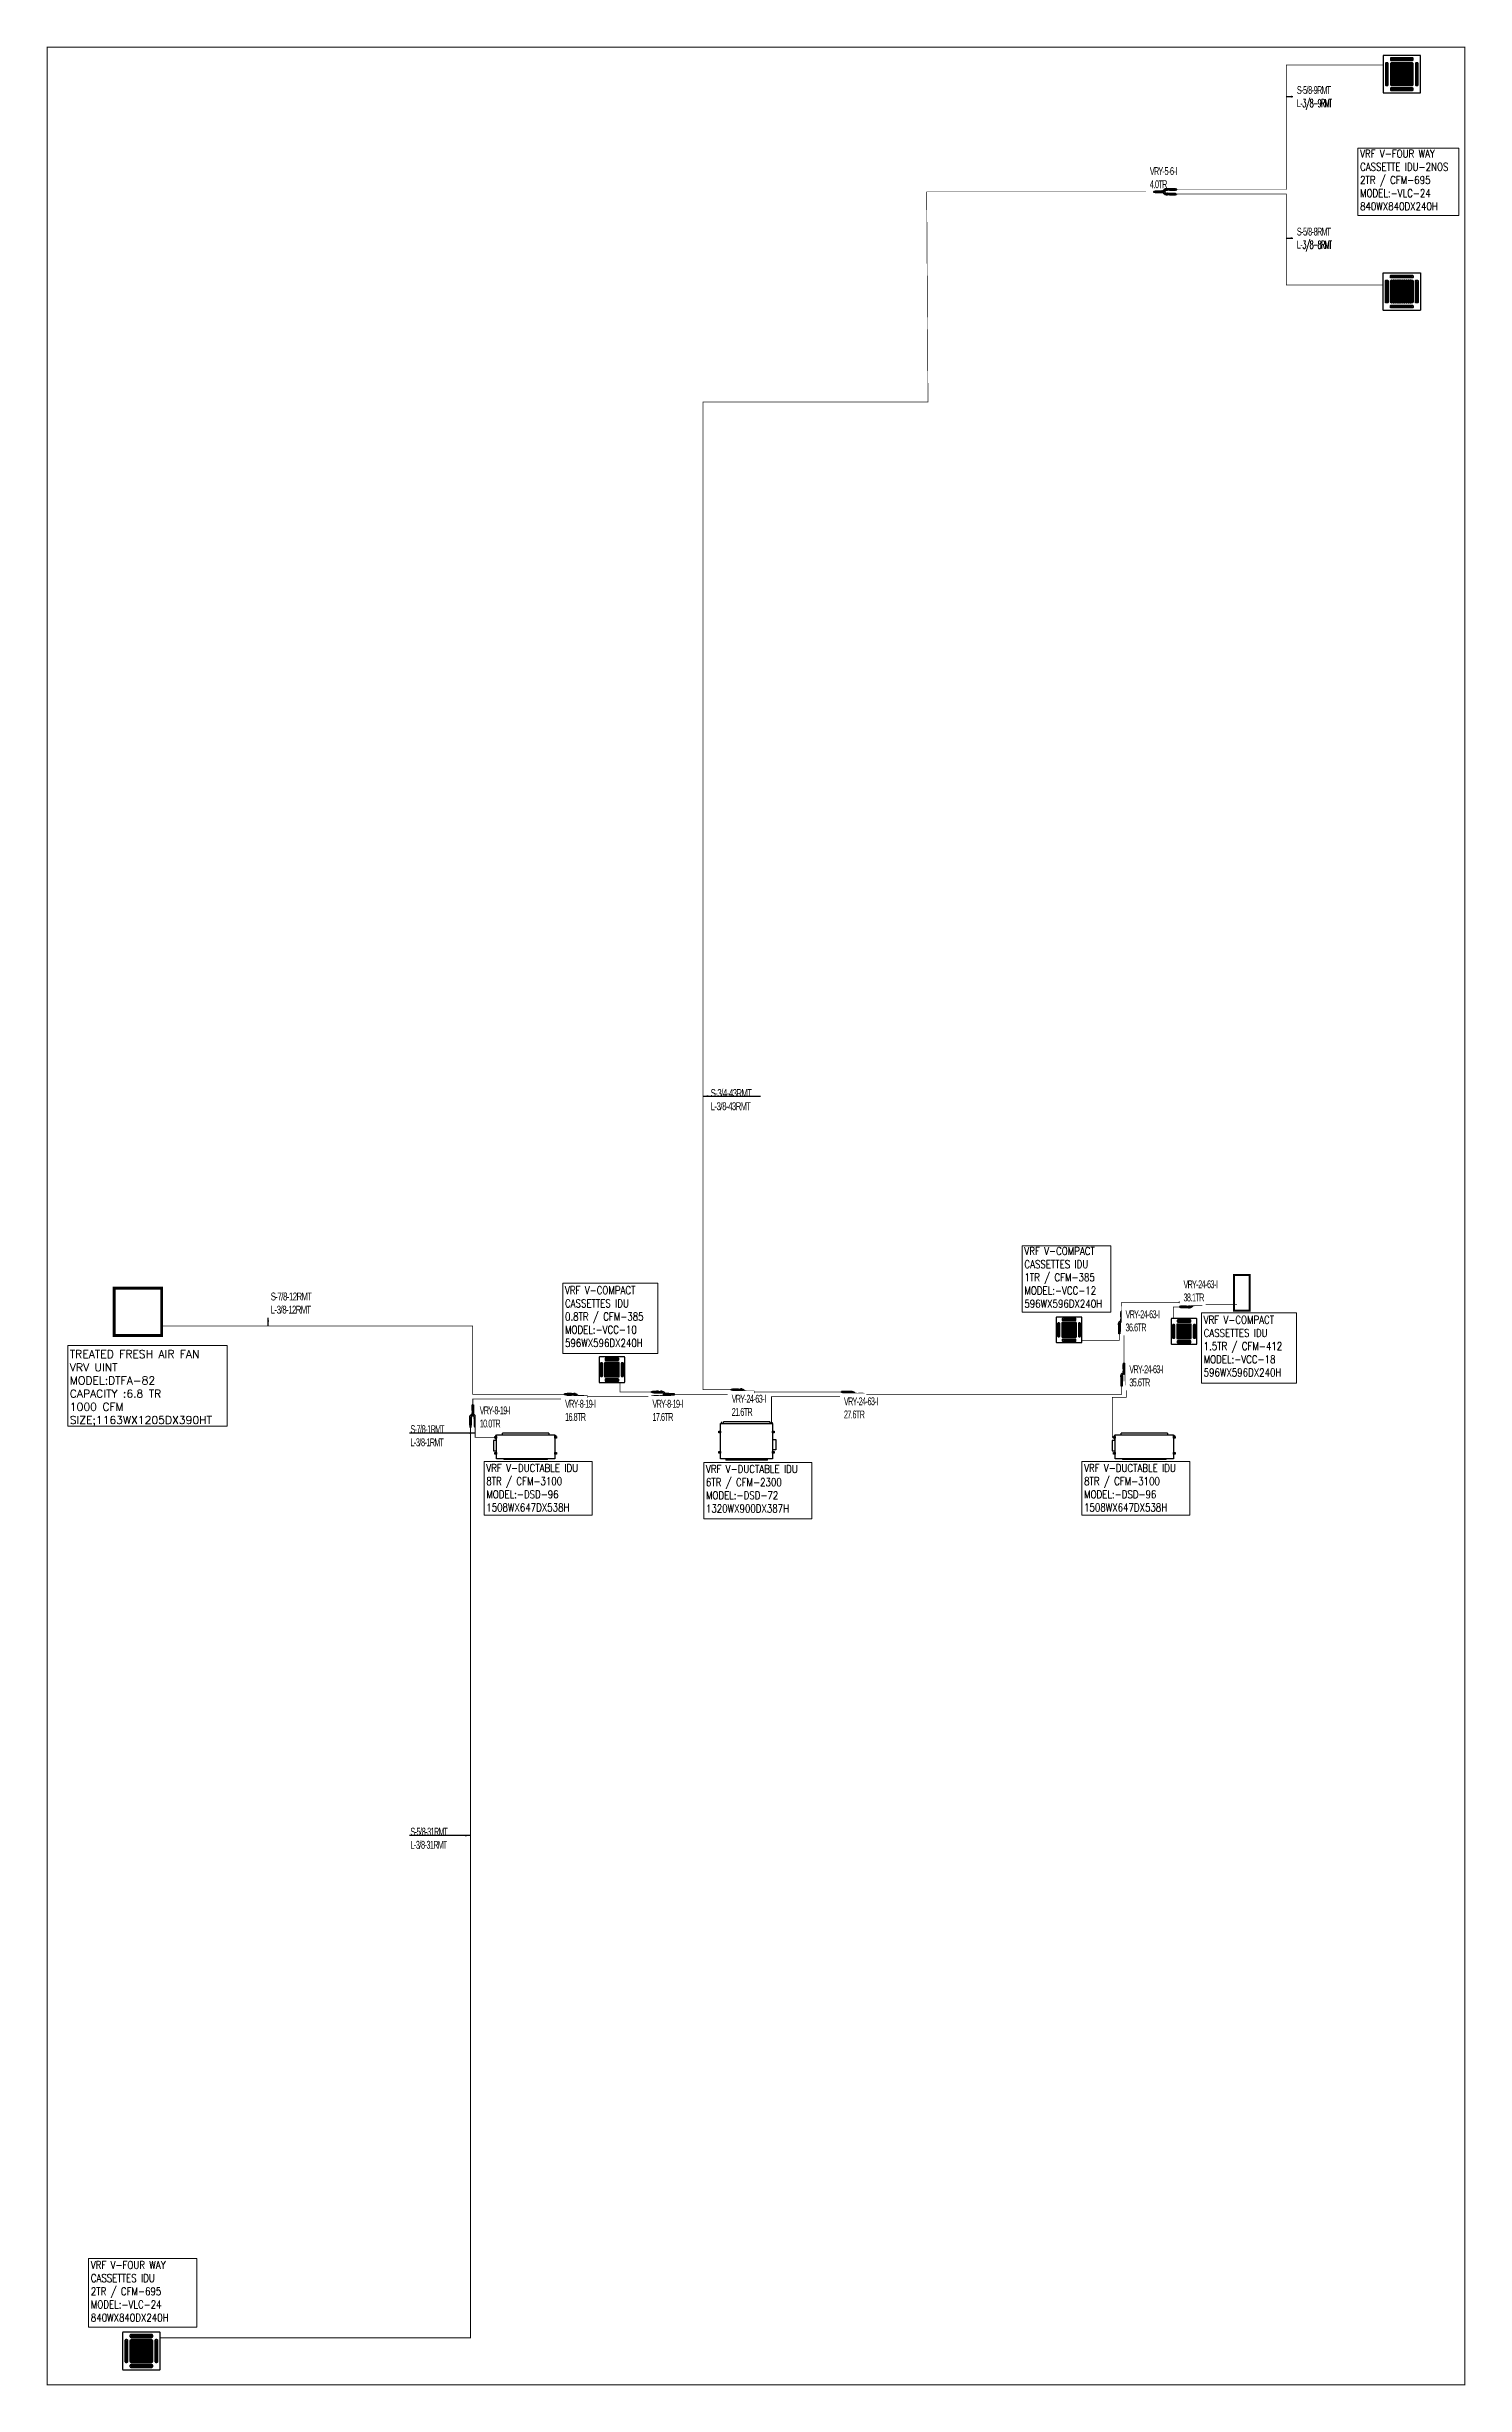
# Model space of a CAD drawing. Header units: millimetres. Extents: x -81374 to 485233, y -39075 to 157313.
# Drawn here: x -81374 to -45462, y -37165 to 22040 of the extents above; entities that cross this region are included whole.
import ezdxf

# ---------------------------------------------------------------- set-up
doc = ezdxf.new("R2010")
doc.units = ezdxf.units.MM
doc.linetypes.add('CENTERX2', pattern=[4, 2.5, -0.5, 0.5, -0.5])
for name, color, linetype in [('AC-RA-DIFFUSER', 6, 'Continuous'), ('M HVAC DRAIN PIPE', 8, 'Continuous'), ('M-HVAC ELLIPTICAL DUCT', 6, 'Continuous'), ('M-HVAC VRV PIPE', 152, 'Continuous'), ('M-HVAC-TEXT', 7, 'Continuous'), ('PCE-HVACTEXT', 7, 'Continuous')]:
    doc.layers.add(name, color=color, linetype=linetype)
for name, color, linetype, lineweight in [('M-HVAC-EQUIP TEXT', 230, 'Continuous', 0), ('P-PIPE-IDEN', 7, 'Continuous', 9), ('VRF -COPPER PIPE', 4, 'Continuous', 9), ('vrv text', 90, 'Continuous', 30)]:
    doc.layers.add(name, color=color, linetype=linetype, lineweight=lineweight)
doc.styles.add('Arial_2', font='arial.ttf', dxfattribs={"height": 75})
doc.styles.add('HVAC TEXT', font='Romans.shx', dxfattribs={"width": 0.8, "height": 100})
doc.styles.add('R', font='romans.shx')
doc.styles.add('romans', font='stylu.ttf', dxfattribs={"height": 125})
doc.styles.add('rs', font='romans.shx', dxfattribs={"width": 0.75})
doc.dimstyles.new('GLAZ ALU', dxfattribs={"dimscale": 100, "dimtxt": 2, "dimasz": 1.4, "dimexe": 0.8, "dimexo": 0.8, "dimgap": 0.75, "dimtad": 1, "dimdec": 0, "dimzin": 0, "dimdsep": 46, "dimtxsty": 'rs', "dimcen": 0.09, "dimclrd": 8, "dimclre": 8, "dimclrt": 2, "dimadec": 0, "dimazin": 0, "dimtfac": 1, "dimtdec": 0, "dimtmove": 0, "dimatfit": 3, "dimfxl": 1, "dimtolj": 1, "dimtzin": 0, "dimarcsym": 0})

# ---------------------------------------------------------------- blocks, each defined once
blk = doc.blocks.new('A$Cd48aa87a')
at = {"color": 190}
for p, q in [((-664, 683), (-692, 683)), ((-692, -373), (-692, 683)), ((236, 741), (278, 741)), ((278, -432), (278, 741)), ((-692, -373), (-664, -373)), ((278, -432), (236, -432))]:
    blk.add_line(p, q, dxfattribs=at)
at = {"color": 6, "linetype": 'CENTERX2', "lineweight": 5}
for p, q in [((-489, 832), (-504, 832)), ((-496, 824), (-496, 839)), ((30, 832), (15, 832)), ((22, 824), (22, 839)), ((-489, -523), (-504, -523)), ((-496, -530), (-496, -516)), ((30, -523), (15, -523)), ((22, -530), (22, -516))]:
    blk.add_line(p, q, dxfattribs=at)
at = {"color": 3}
for p, q in [((-429, -584), (-429, -506)), ((-173, -584), (-429, -584)), ((-173, -506), (-173, -584))]:
    blk.add_line(p, q, dxfattribs=at)
at = {"color": 190}
blk.add_lwpolyline([(-664, -506), (-664, 814), (236, 814), (236, -506)], close=True, dxfattribs=at)
at = {"color": 4}
for points in [[(-517, 814), (-517, 856), (-475, 856), (-475, 814)], [(1, 814), (1, 856), (43, 856), (43, 814)], [(-517, -548), (-517, -506), (-475, -506), (-475, -548)], [(1, -548), (1, -506), (43, -506), (43, -548)]]:
    blk.add_lwpolyline(points, close=True, dxfattribs=at)
at = {"color": 2}
blk.add_lwpolyline([(236, 800), (236, 780), (262, 780), (262, 800)], close=True, dxfattribs=at)
at = {"color": 6}
blk.add_lwpolyline([(257, -485), (257, -468), (236, -468), (236, -485)], close=True, dxfattribs=at)
at = {"color": 5}
blk.add_lwpolyline([(252, -481), (252, -471), (236, -471), (236, -481)], close=True, dxfattribs=at)
at = {"color": 2}
blk.add_lwpolyline([(257, -472), (262, -472), (262, -492), (236, -492), (236, -472)], dxfattribs=at)
at = {"color": 4}
for centre in [(-496, 832), (22, 832), (-496, -523), (22, -523)]:
    blk.add_circle(centre, 5.24, dxfattribs=at)
blk = doc.blocks.new('DCC - All Capacities')
at = {"color": 3}
for p, q in [((-279, -144), (-279, 144)), ((-274, -144), (-274, 144)), ((-268, -145), (-268, 145)), ((-264, -148), (-264, 148)), ((-258, -151), (-258, 151)), ((-254, -157), (-254, 157)), ((-248, 173), (-248, -174)), ((-248, -144), (-248, 144)), ((173, 248), (-174, 248)), ((-157, 253), (157, 253)), ((-151, 258), (151, 258)), ((-148, 263), (148, 263)), ((-145, 268), (145, 268)), ((-144, 273), (144, 273)), ((-144, 278), (144, 278)), ((-144, 248), (144, 248)), ((248, -174), (248, 173)), ((253, 157), (253, -157)), ((258, 151), (258, -151)), ((263, 148), (263, -148)), ((268, 145), (268, -145)), ((273, 144), (273, -144)), ((278, 144), (278, -144)), ((-248, -174), (-279, -174)), ((-174, -248), (173, -248)), ((157, -254), (-157, -254)), ((151, -258), (-151, -258)), ((148, -264), (-148, -264)), ((145, -268), (-145, -268)), ((144, -248), (-144, -248)), ((144, -274), (-144, -274)), ((144, -279), (-144, -279))]:
    blk.add_line(p, q, dxfattribs=at)
at = {"color": 6}
for points in [[(-314, -324), (313, -324, 0.414214), (323, -314), (323, 313, 0.414214), (313, 323), (-314, 323, 0.414214), (-324, 313), (-324, -314, 0.414214)], [(-274, -174), (-254, -174, 0.414214), (-234, -154), (-234, 154, 0.414214), (-254, 173), (-274, 173, 0.414214), (-294, 154), (-294, -154, 0.414214)], [(-174, -184), (173, -184, 0.414214), (183, -174), (183, 173, 0.414214), (173, 183), (-174, 183, 0.414214), (-184, 173), (-184, -174, 0.414214)], [(-174, 273), (-174, 253, 0.414214), (-154, 234), (154, 234, 0.414214), (173, 253), (173, 273, 0.414214), (154, 293), (-154, 293, 0.414214)], [(273, 173), (253, 173, 0.414214), (234, 154), (234, -154, 0.414214), (253, -174), (273, -174, 0.414214), (293, -154), (293, 154, 0.414214)], [(173, -274), (173, -254, 0.414214), (154, -234), (-154, -234, 0.414214), (-174, -254), (-174, -274, 0.414214), (-154, -294), (154, -294, 0.414214)]]:
    blk.add_lwpolyline(points, format="xyb", close=True, dxfattribs=at)
for points in [[(-170, -184), (-174, -184), (-174, 183), (-170, 183)], [(-160, -184), (-163, -184), (-163, 183), (-160, 183)], [(-150, -184), (-154, -184), (-154, 183), (-150, 183)], [(-140, -184), (-144, -184), (-144, 183), (-140, 183)], [(-130, -184), (-133, -184), (-133, 183), (-130, 183)], [(-120, -184), (-123, -184), (-123, 183), (-120, 183)], [(-110, -184), (-113, -184), (-113, 183), (-110, 183)], [(-100, -184), (-103, -184), (-103, 183), (-100, 183)], [(-90, -184), (-93, -184), (-93, 183), (-90, 183)], [(-80, -184), (-83, -184), (-83, 183), (-80, 183)], [(-70, -184), (-73, -184), (-73, 183), (-70, 183)], [(-60, -184), (-63, -184), (-63, 183), (-60, 183)], [(-50, -184), (-53, -184), (-53, 183), (-50, 183)], [(-40, -184), (-43, -184), (-43, 183), (-40, 183)], [(-30, -184), (-33, -184), (-33, 183), (-30, 183)], [(-20, -184), (-23, -184), (-23, 183), (-20, 183)], [(-10, -184), (-13, -184), (-13, 183), (-10, 183)], [(0, -184), (-3, -184), (-3, 183), (0, 183)], [(10, -184), (7, -184), (7, 183), (10, 183)], [(20, -184), (17, -184), (17, 183), (20, 183)], [(30, -184), (27, -184), (27, 183), (30, 183)], [(40, -184), (36, -184), (36, 183), (40, 183)], [(50, -184), (46, -184), (46, 183), (50, 183)], [(60, -184), (56, -184), (56, 183), (60, 183)], [(70, -184), (66, -184), (66, 183), (70, 183)], [(80, -184), (76, -184), (76, 183), (80, 183)], [(90, -184), (86, -184), (86, 183), (90, 183)], [(100, -184), (96, -184), (96, 183), (100, 183)], [(110, -184), (106, -184), (106, 183), (110, 183)], [(120, -184), (116, -184), (116, 183), (120, 183)], [(130, -184), (126, -184), (126, 183), (130, 183)], [(140, -184), (136, -184), (136, 183), (140, 183)], [(150, -184), (146, -184), (146, 183), (150, 183)], [(160, -184), (156, -184), (156, 183), (160, 183)], [(170, -184), (166, -184), (166, 183), (170, 183)]]:
    blk.add_lwpolyline(points, close=True, dxfattribs=at)
at = {"color": 3}
for centre, start, end in [((-279, 173), 270, 0), ((-174, 278), 270, 0), ((173, 278), 180, 270), ((278, 173), 180, 270), ((-279, -174), 0, 90), ((-174, -279), 0, 90), ((173, -279), 90, 180), ((278, -174), 90, 180)]:
    blk.add_arc(centre, 30, start, end, dxfattribs=at)
blk = doc.blocks.new('DLC - All Capacities')
at = {"color": 62}
for p, q in [((-390, 257), (-390, -258)), ((-385, 257), (-385, -258)), ((-380, 259), (-380, -259)), ((-375, 262), (-375, -262)), ((-370, 265), (-370, -265)), ((-365, 271), (-365, -271)), ((-360, 287), (-360, -287)), ((287, 360), (-287, 360)), ((271, 365), (-271, 365)), ((265, 370), (-265, 370)), ((262, 375), (-262, 375)), ((259, 380), (-259, 380)), ((257, 385), (-258, 385)), ((257, 390), (-258, 390)), ((360, -287), (360, 287)), ((365, -271), (365, 271)), ((370, -265), (370, 265)), ((375, -262), (375, 262)), ((380, -259), (380, 259)), ((385, -258), (385, 258)), ((390, -258), (390, 257)), ((-287, -360), (287, -360)), ((-271, -365), (271, -365)), ((-265, -370), (265, -370)), ((-262, -375), (262, -375)), ((-259, -380), (259, -380)), ((-258, -385), (258, -385)), ((-258, -390), (257, -390))]:
    blk.add_line(p, q, dxfattribs=at)
at = {"color": 4}
for p, q in [((-278, -280), (-278, 280)), ((-274, -282), (-274, 282))]:
    blk.add_line(p, q, dxfattribs=at)
for points in [[(-465, -475), (465, -475, 0.414214), (475, -465), (475, 465, 0.414214), (465, 475), (-465, 475, 0.414214), (-475, 465), (-475, -465, 0.414214)], [(-395, -288), (-365, -288, 0.414214), (-345, -268), (-345, 267, 0.414214), (-365, 287), (-395, 287, 0.414214), (-415, 267), (-415, -268, 0.414214)], [(-258, -288), (257, -288, 0.414214), (287, -258), (287, 257, 0.414214), (257, 287), (-258, 287, 0.414214), (-288, 257), (-288, -258, 0.414214)], [(-288, 395), (-288, 365, 0.414214), (-268, 345), (267, 345, 0.414214), (287, 365), (287, 395, 0.414214), (267, 415), (-268, 415, 0.414214)], [(395, 287), (365, 287, 0.414214), (345, 267), (345, -268, 0.414214), (365, -288), (395, -288, 0.414214), (415, -268), (415, 267, 0.414214)], [(287, -395), (287, -365, 0.414214), (267, -345), (-268, -345, 0.414214), (-288, -365), (-288, -395, 0.414214), (-268, -415), (267, -415, 0.414214)]]:
    blk.add_lwpolyline(points, format="xyb", close=True, dxfattribs=at)
for points in [[(-278, -280), (-278, 280)], [(-274, 282), (-274, -282)], [(-268, -286), (-268, 286)], [(-264, 287), (-264, -287)], [(262, -287), (262, 287)], [(266, 286), (266, -286)], [(272, -283), (272, 283)], [(276, 282), (276, -282)]]:
    blk.add_lwpolyline(points, dxfattribs=at)
for points in [[(-258, 287), (-254, 287), (-254, -288), (-258, -288)], [(-248, 287), (-244, 287), (-244, -288), (-248, -288)], [(-238, 287), (-234, 287), (-234, -288), (-238, -288)], [(-228, 287), (-224, 287), (-224, -288), (-228, -288)], [(-218, 287), (-214, 287), (-214, -288), (-218, -288)], [(-208, 287), (-204, 287), (-204, -288), (-208, -288)], [(-198, 287), (-194, 287), (-194, -288), (-198, -288)], [(-188, 287), (-184, 287), (-184, -288), (-188, -288)], [(-178, 287), (-174, 287), (-174, -288), (-178, -288)], [(-168, 287), (-164, 287), (-164, -288), (-168, -288)], [(-158, 287), (-154, 287), (-154, -288), (-158, -288)], [(-148, 287), (-144, 287), (-144, -288), (-148, -288)], [(-138, 287), (-134, 287), (-134, -288), (-138, -288)], [(-128, 287), (-124, 287), (-124, -288), (-128, -288)], [(-118, 287), (-114, 287), (-114, -288), (-118, -288)], [(-108, 287), (-104, 287), (-104, -288), (-108, -288)], [(-98, 287), (-94, 287), (-94, -288), (-98, -288)], [(-88, 287), (-84, 287), (-84, -288), (-88, -288)], [(-78, 287), (-74, 287), (-74, -288), (-78, -288)], [(-68, 287), (-64, 287), (-64, -288), (-68, -288)], [(-58, 287), (-54, 287), (-54, -288), (-58, -288)], [(-48, 287), (-44, 287), (-44, -288), (-48, -288)], [(-38, 287), (-34, 287), (-34, -288), (-38, -288)], [(-28, 287), (-24, 287), (-24, -288), (-28, -288)], [(-18, 287), (-14, 287), (-14, -288), (-18, -288)], [(-8, 287), (-4, 287), (-4, -288), (-8, -288)], [(2, 287), (6, 287), (6, -288), (2, -288)], [(12, 287), (16, 287), (16, -288), (12, -288)], [(22, 287), (26, 287), (26, -288), (22, -288)], [(32, 287), (36, 287), (36, -288), (32, -288)], [(42, 287), (46, 287), (46, -288), (42, -288)], [(52, 287), (56, 287), (56, -288), (52, -288)], [(62, 287), (66, 287), (66, -288), (62, -288)], [(72, 287), (76, 287), (76, -288), (72, -288)], [(82, 287), (86, 287), (86, -288), (82, -288)], [(92, 287), (96, 287), (96, -288), (92, -288)], [(102, 287), (106, 287), (106, -288), (102, -288)], [(112, 287), (116, 287), (116, -288), (112, -288)], [(122, 287), (126, 287), (126, -288), (122, -288)], [(132, 287), (136, 287), (136, -288), (132, -288)], [(142, 287), (146, 287), (146, -288), (142, -288)], [(152, 287), (156, 287), (156, -288), (152, -288)], [(162, 287), (166, 287), (166, -288), (162, -288)], [(172, 287), (176, 287), (176, -288), (172, -288)], [(182, 287), (186, 287), (186, -288), (182, -288)], [(192, 287), (196, 287), (196, -288), (192, -288)], [(202, 287), (206, 287), (206, -288), (202, -288)], [(212, 287), (216, 287), (216, -288), (212, -288)], [(222, 287), (226, 287), (226, -288), (222, -288)], [(232, 287), (236, 287), (236, -288), (232, -288)], [(242, 287), (246, 287), (246, -288), (242, -288)], [(252, 287), (256, 287), (256, -288), (252, -288)]]:
    blk.add_lwpolyline(points, close=True, dxfattribs=at)
at = {"color": 62}
for centre, start, end in [((-390, 287), 269.98716, 358.78699), ((-288, 390), 271.21301, 0.01284), ((287, 390), 179.98716, 268.78699), ((390, 287), 181.21301, 270.01284), ((-390, -288), 1.21301, 90.01284), ((-288, -390), 359.98716, 88.78699), ((287, -390), 91.21301, 180.01284), ((390, -288), 89.98716, 178.78699)]:
    blk.add_arc(centre, 30, start, end, dxfattribs=at)
blk = doc.blocks.new('zw$4E06')
at = {"layer": 'vrv text'}
for points in [[(-121, 47), (-125, 47, 0.219765), (-200, 9), (-201, 7), (-203, 6), (-204, 4), (-205, 2, 0.042815), (-212, -11), (-213, -13), (-214, -15), (-215, -17), (-215, -19), (-216, -21), (-216, -21), (-217, -22), (-217, -22), (-217, -23), (-217, -24), (-218, -25), (-219, -26), (-219, -26), (-220, -26), (-220, -27), (-220, -27), (-221, -28), (-222, -28), (-222, -28), (-222, -29), (-223, -29), (-224, -29)], [(-121, 50), (-123, 50, 0.309599), (-218, -18), (-219, -19)], [(-121, 4), (-124, 4, 0.392074), (-178, -52), (-178, -53), (-178, -55, 0.393328), (-124, -110), (-121, -110)], [(-121, 1), (-123, 1), (-124, 0, 0.390764), (-175, -52), (-175, -55, 0.390298), (-124, -107), (-121, -107)], [(-231, -32), (-231, -32, 0.021844), (-210, -47), (-200, -53), (-205, -43)], [(-205, -64), (-200, -53), (-210, -60, 0.03043), (-231, -75), (-231, -75)], [(-121, -154), (-123, -154, -0.308139), (-215, -88), (-216, -86), (-216, -85), (-217, -85), (-217, -84), (-217, -84), (-217, -83), (-218, -83), (-218, -82), (-218, -82), (-219, -81), (-219, -81), (-220, -80), (-220, -80), (-220, -79), (-221, -79), (-222, -79), (-222, -78), (-222, -78, 0.112916), (-230, -75), (-231, -75), (-231, -75)], [(-121, -157), (-123, -157, -0.307918), (-218, -89), (-219, -87), (-219, -87), (-219, -86), (-220, -86), (-220, -85), (-220, -85), (-220, -84), (-221, -84), (-221, -83), (-221, -83), (-222, -83), (-222, -82), (-222, -82), (-223, -82), (-223, -81), (-223, -81), (-224, -81), (-224, -80), (-225, -80), (-225, -80), (-225, -80), (-226, -79), (-227, -79), (-227, -79), (-227, -79), (-228, -79), (-229, -79), (-229, -78), (-230, -78), (-231, -78), (-231, -78)]]:
    blk.add_lwpolyline(points, format="xyb", dxfattribs=at)
for points in [[(-206, 0), (-209, 2)], [(-202, 6), (-205, 8)], [(-198, 11), (-201, 13)], [(-194, 16), (-196, 18)], [(-189, 20), (-191, 23)], [(-184, 25), (-186, 27)], [(-179, 29), (-181, 31)], [(-173, 33), (-175, 35)], [(-167, 36), (-169, 38)], [(-161, 39), (-163, 41)], [(-154, 42), (-156, 44)], [(-147, 44), (-149, 46)], [(-139, 45), (-142, 48)], [(-131, 46), (-133, 49)], [(-131, -1), (-133, 2)], [(-122, 47), (-125, 50)], [(-122, 0), (-125, 3)], [(-76, 50), (-76, 53), (-104, 53), (-109, 50), (-121, 50)], [(-103, 50), (-108, 47), (-121, 47)], [(-121, 3), (-121, 47)], [(-121, 3), (-108, 3), (-103, 0), (-76, 0), (-76, -3), (-104, -3), (-109, 0), (-121, 0)], [(-113, 0), (-116, 3)], [(-112, 47), (-115, 50)], [(-108, 3), (-108, 47)], [(-105, 49), (-107, 51)], [(-100, -3), (-104, 1)], [(-103, 50), (-103, 40)], [(-76, 0), (-76, 50), (-103, 50), (-103, 0)], [(-103, 48), (-5, 48), (-3, 50), (0, 50)], [(-103, 2), (-103, 49)], [(-103, 1), (-103, 48)], [(-103, 47), (-103, 0)], [(0, 47), (-2, 47), (-4, 46), (-103, 46)], [(-4, 46), (-4, 4), (-103, 4)], [(-103, 45), (-103, 3)], [(0, 0), (-3, 0), (-5, 1), (-103, 1)], [(-96, 50), (-100, 53)], [(-91, -3), (-94, 0)], [(-87, 50), (-90, 53)], [(-81, -3), (-84, 0)], [(-78, 50), (-81, 53)], [(-76, 50), (-76, 40)], [(-26, 46), (-33, 46)], [(-26, 4), (-33, 4)], [(-4, 4), (-2, 3)], [(-2, 47), (-2, 3), (0, 3)], [(151, 48), (73, 48), (70, 50), (-1, 50)], [(70, 3), (-1, 3)], [(0, 47), (70, 47), (72, 46), (151, 46), (158, 42), (196, 42), (203, 38), (203, 13), (196, 8), (158, 8), (151, 4), (72, 4), (70, 3)], [(0, 0), (70, 0)], [(70, 47), (70, 3)], [(70, 0), (73, 1), (151, 1), (159, 6), (196, 6), (203, 10), (236, 10), (236, 40), (203, 40), (196, 44)], [(72, 46), (72, 4)], [(93, 46), (101, 46)], [(93, 4), (101, 4)], [(159, 44), (151, 48)], [(151, 46), (151, 4)], [(158, 42), (158, 8)], [(196, 44), (159, 44)], [(196, 42), (196, 8)], [(203, 38), (236, 38)], [(203, 13), (236, 13)], [(-500, -74), (-500, -32), (-507, -37), (-545, -37), (-545, -34)], [(-545, -34), (-508, -34)], [(-545, -37), (-545, -70)], [(-545, -70), (-507, -70), (-500, -74), (-421, -74)], [(-545, -73), (-545, -70)], [(-508, -73), (-545, -73)], [(-508, -34), (-501, -30)], [(-501, -77), (-508, -73)], [(-507, -37), (-507, -70)], [(-501, -30), (-422, -30)], [(-422, -77), (-501, -77)], [(-349, -31), (-419, -31), (-421, -32), (-500, -32)], [(-443, -32), (-450, -32)], [(-443, -74), (-450, -74)], [(-422, -30), (-419, -28)], [(-419, -78), (-422, -77)], [(-421, -32), (-421, -74), (-419, -76)], [(-419, -28), (-348, -28)], [(-419, -31), (-419, -76), (-349, -76)], [(-349, -78), (-419, -78)], [(-247, -30), (-344, -30), (-347, -28), (-349, -28)], [(-349, -31), (-347, -31), (-345, -32), (-247, -32)], [(-347, -31), (-347, -76), (-349, -76)], [(-349, -78), (-347, -78)], [(-345, -74), (-347, -76)], [(-347, -78), (-344, -77)], [(-345, -32), (-345, -74), (-247, -74)], [(-344, -77), (-247, -77)], [(-324, -32), (-316, -32)], [(-324, -74), (-316, -74)], [(-241, -28), (-246, -25), (-273, -25), (-273, -28), (-247, -28), (-242, -32)], [(-272, -28), (-273, -27)], [(-273, -28), (-273, -41)], [(-273, -78), (-273, -28)], [(-231, -75), (-242, -75), (-247, -78), (-273, -78), (-273, -81), (-246, -81), (-241, -78), (-231, -78)], [(-266, -81), (-269, -78)], [(-263, -28), (-266, -25)], [(-257, -81), (-260, -78)], [(-253, -28), (-256, -25)], [(-247, -81), (-251, -78)], [(-241, -32), (-247, -25)], [(-247, -28), (-247, -41)], [(-247, -78), (-247, -28)], [(-247, -76), (-247, -28), (-247, -76)], [(-247, -77), (-247, -30)], [(-247, -77), (-247, -30)], [(-241, -79), (-243, -76)], [(-242, -75), (-242, -32)], [(-242, -32), (-231, -32)], [(-241, -28), (-231, -28)], [(-232, -78), (-235, -75)], [(-231, -32), (-234, -28)], [(-231, -28), (-230, -28), (-229, -28), (-229, -28), (-228, -28), (-228, -28), (-227, -28), (-227, -28), (-227, -27), (-226, -27), (-225, -27), (-225, -27), (-225, -26), (-224, -26), (-224, -26), (-223, -25), (-223, -25), (-222, -25), (-222, -24), (-222, -24), (-221, -24), (-221, -23), (-221, -23), (-220, -22), (-220, -22), (-220, -22), (-220, -21), (-219, -21), (-219, -20), (-219, -20)], [(-229, -31), (-230, -32), (-231, -32)], [(-224, -30), (-226, -27)], [(-217, -83), (-223, -77)], [(-219, -25), (-221, -23)], [(-215, -19), (-218, -17)], [(-210, -100), (-217, -93)], [(-216, -21), (-216, -21)], [(-216, -86), (-216, -86)], [(-213, -13), (-215, -10)], [(-210, -6), (-212, -4)], [(-183, -136), (-204, -115)], [(-175, -50), (-178, -48)], [(-174, -60), (-178, -57)], [(-174, -42), (-176, -40)], [(-171, -73), (-176, -68)], [(-172, -35), (-174, -32)], [(-169, -28), (-171, -26)], [(-153, -100), (-168, -85)], [(-161, -149), (-168, -142)], [(-165, -22), (-167, -20)], [(-161, -17), (-163, -15)], [(-156, -13), (-158, -10)], [(-151, -8), (-153, -6)], [(-147, -154), (-151, -149)], [(-145, -5), (-147, -3)], [(-138, -2), (-141, 0)], [(-135, -156), (-139, -152)], [(-125, -110), (-128, -107)], [(-125, -157), (-128, -153)], [(-76, -107), (-76, -104), (-104, -104), (-109, -107), (-121, -107)], [(-121, -154), (-121, -110), (-108, -110), (-103, -107), (-76, -107)], [(-109, -157), (-104, -160), (-76, -160), (-76, -157), (-103, -157), (-108, -154), (-121, -154)], [(-121, -157), (-109, -157)], [(-115, -110), (-118, -107)], [(-115, -157), (-118, -154)], [(-107, -109), (-109, -107)], [(-103, -160), (-109, -154)], [(-108, -154), (-108, -110)], [(-103, -108), (-5, -108), (-3, -106), (0, -106)], [(-103, -107), (-103, -118)], [(-103, -157), (-103, -107)], [(-103, -155), (-103, -108)], [(0, -109), (-2, -109), (-5, -110), (-103, -110)], [(-5, -110), (-5, -152), (-103, -152)], [(-103, -157), (-103, -110)], [(-5, -155), (-103, -155)], [(-99, -107), (-102, -104)], [(-93, -160), (-96, -157)], [(-90, -107), (-93, -104)], [(-84, -160), (-87, -157)], [(-81, -107), (-84, -104)], [(-76, -158), (-78, -157)], [(-76, -107), (-76, -118)], [(-76, -157), (-76, -107)], [(-26, -110), (-34, -110)], [(-26, -152), (-34, -152)], [(-5, -152), (-2, -154), (0, -154)], [(-3, -156), (-5, -155)], [(0, -156), (-3, -156)], [(-2, -154), (-2, -109)], [(151, -108), (72, -108), (70, -106), (-1, -106)], [(69, -154), (-1, -154)], [(0, -109), (69, -109), (71, -110), (150, -110)], [(0, -156), (70, -156)], [(69, -109), (69, -154)], [(196, -148), (158, -148), (150, -152), (71, -152), (69, -154)], [(70, -156), (72, -155)], [(71, -110), (71, -152)], [(72, -155), (151, -155), (158, -151), (196, -151)], [(93, -110), (101, -110)], [(93, -152), (101, -152)], [(150, -110), (150, -152)], [(150, -110), (158, -115), (196, -115), (203, -119), (203, -144), (196, -148)], [(158, -112), (151, -108)], [(196, -112), (158, -112)], [(158, -115), (158, -148)], [(196, -112), (203, -116), (235, -116), (235, -147), (203, -147), (196, -151)], [(196, -115), (196, -148)], [(203, -119), (235, -119)], [(203, -144), (235, -144)]]:
    blk.add_lwpolyline(points, dxfattribs=at)
for points in [[(-224, -29), (-225, -31), (-227, -31), (-229, -31)], [(-205, -43), (-210, -36), (-212, -28), (-216, -21)], [(-216, -86), (-212, -78), (-209, -71), (-205, -64)]]:
    blk.add_open_spline(points, degree=3, dxfattribs=at)
blk = doc.blocks.new('DSD 96')
at = {"color": 6, "linetype": 'CENTERX2', "lineweight": 5}
for p, q in [((-691, 112), (-677, 112)), ((-684, 119), (-684, 105)), ((823, 112), (837, 112)), ((830, 119), (830, 105)), ((-691, -295), (-677, -295)), ((-684, -288), (-684, -302)), ((823, -295), (837, -295)), ((830, -288), (830, -302))]:
    blk.add_line(p, q, dxfattribs=at)
at = {"color": 190}
for p, q in [((-511, 218), (-511, 178)), ((-511, 218), (657, 218)), ((657, 178), (657, 218)), ((-480, -453), (-480, -437)), ((-480, -453), (626, -453)), ((626, -437), (626, -453))]:
    blk.add_line(p, q, dxfattribs=at)
at = {"color": 3}
for p, q in [((813, 27), (888, 27)), ((888, 27), (888, -231)), ((888, -231), (813, -231))]:
    blk.add_line(p, q, dxfattribs=at)
at = {"color": 4}
for points in [[(-708, 92), (-668, 92), (-668, 132), (-708, 132)], [(813, 92), (854, 92), (854, 132), (813, 132)], [(-708, -315), (-668, -315), (-668, -275), (-708, -275)], [(813, -315), (854, -315), (854, -275), (813, -275)]]:
    blk.add_lwpolyline(points, close=True, dxfattribs=at)
at = {"color": 2}
for points in [[(-668, 141), (-668, 160), (-693, 160), (-693, 141)], [(813, 141), (813, 160), (838, 160), (838, 141)]]:
    blk.add_lwpolyline(points, close=True, dxfattribs=at)
at = {"color": 190}
blk.add_lwpolyline([(-668, -437), (813, -437), (813, 178), (-668, 178)], close=True, dxfattribs=at)
at = {"color": 6}
blk.add_lwpolyline([(834, 85), (834, 69), (813, 69), (813, 85)], close=True, dxfattribs=at)
at = {"color": 5}
blk.add_lwpolyline([(828, 82), (828, 72), (813, 72), (813, 82)], close=True, dxfattribs=at)
at = {"color": 4}
for centre in [(-684, 112), (830, 112), (-684, -295), (830, -295)]:
    blk.add_circle(centre, 5, dxfattribs=at)

msp = doc.modelspace()

# ---------------------------------------------------------------- linework, layer by layer
at = {"layer": 'M HVAC DRAIN PIPE', "color": 30, "linetype": 'Continuous', "const_width": 50}
msp.add_lwpolyline([(-51318.8, -9058.9), (-51318.8, -9958.9), (-50918.8, -9958.9), (-50918.8, -9058.9)], close=True, dxfattribs=at)
at = {"layer": 'M-HVAC ELLIPTICAL DUCT', "linetype": 'Continuous', "const_width": 75}
msp.add_lwpolyline([(-79664.9, -9389), (-79664.9, -10589), (-78464.9, -10589), (-78464.9, -9389)], close=True, dxfattribs=at)
at = {"layer": 'M-HVAC VRV PIPE', "color": 6, "linetype": 'Continuous', "elevation": 0}
msp.add_lwpolyline([(-64044.1, -11961.6, 15, 15, 0), (-64762.6, -11961.6, 15, 15, 0), (-64759.3, 13048.3, 15, 15, 0), (-59063.7, 13048.3, 15, 15, 0), (-59063.7, 13048.3, 15, 15, 0), (-59096.7, 18367.2, 15, 15, 0), (-53349, 18367.2, 0, 0, 0)], format="xyseb", dxfattribs=at)
at = {"layer": 'M-HVAC VRV PIPE', "color": 6, "linetype": 'Continuous'}
for points in [[(-52699.3, -9747.5, 15, 15, 0), (-54159.6, -9747.5, 15, 15, 0), (-54159.6, -9969, 15, 15, 0)], [(-68262.9, -12078.4, 20, 20, 0), (-70589, -12078.4, 20, 20, 0), (-70589, -10346, 20, 20, 0), (-78464.9, -10346, 20, 20, 0)], [(-54325.5, -13165.2, 15, 15, 0), (-54398.6, -13165.2, 15, 15, 0), (-54398.6, -12154.6, 15, 15, 0), (-54042.8, -12154.6, 15, 15, 0), (-54042.8, -11869, 15, 15, 0)]]:
    msp.add_lwpolyline(points, format="xyseb", dxfattribs=at)
for points, const_width in [([(-52699.7, -9864), (-52854.2, -9864), (-52854.2, -10160.3)], 15), ([(-51241.4, -9805.6), (-52117.8, -9805.6)], 15), ([(-55167.3, -10712.8), (-54217.7, -10712.8), (-54217.7, -10550.4)], 20), ([(-54101.2, -10550.8), (-54101.2, -11287.2)], 20), ([(-66063.6, -12020), (-66860.9, -12020), (-66860.9, -11776.6)], 20), ([(-68263.4, -12194.9), (-70587.7, -12194.9), (-70587.7, -12340.1)], 20), ([(-66064, -12136.5), (-67681.5, -12136.5)], 20), ([(-64044.6, -12078.1), (-65482.2, -12078.1)], 20), ([(-61254.9, -12019.7), (-63462.7, -12019.7)], 20), ([(-63026.3, -12814.2), (-63026.3, -12136.2), (-61254.5, -12136.2)], 20), ([(-54159.3, -11868.6), (-54159.3, -12078.1), (-60673.1, -12078.1)], 20), ([(-69991.6, -13165.2), (-70529.3, -13165.2), (-70529.3, -12922)], 20)]:
    msp.add_lwpolyline(points, dxfattribs=dict(at, const_width=const_width))
at = {"layer": 'M-HVAC VRV PIPE', "color": 6, "linetype": 'Continuous', "const_width": 20, "elevation": 0}
msp.add_lwpolyline([(-78504, -35964.1), (-70645.8, -35964.1), (-70645.8, -12921.5)], dxfattribs=at)
at = {"layer": 'M-HVAC-EQUIP TEXT', "color": 0}
msp.add_lwpolyline([(-48185.2, 19476.2), (-45624.3, 19476.4), (-45624.3, 17765.8), (-48185.2, 17765.6)], close=True, dxfattribs=at)
at = {"layer": 'VRF -COPPER PIPE', "color": 0}
for points in [[(-68310.4, -9263.7), (-65903.6, -9263.7), (-65903.6, -11043.5), (-68310.4, -11043.5)], [(-70302.9, -13779.5), (-67566.3, -13779.5), (-67566.3, -15137.7), (-70302.9, -15137.7)], [(-64742, -13806.1), (-62005.3, -13806.1), (-62005.3, -15228.4), (-64742, -15228.4)], [(-55169, -13779), (-52432.4, -13779), (-52432.4, -15137.2), (-55169, -15137.2)]]:
    msp.add_lwpolyline(points, close=True, dxfattribs=at)
at = {"layer": 'VRF -COPPER PIPE', "color": 0, "elevation": 0}
for points in [[(-52141.5, -10012.1), (-49734.7, -10012.1), (-49734.7, -11791.8), (-52141.5, -11791.8)], [(-80841.4, -10840.5), (-76810, -10840.5), (-76810, -12881.8), (-80841.4, -12881.8)], [(-80314.7, -33957.5), (-77578, -33957.5), (-77578, -35694.6), (-80314.7, -35694.6)]]:
    msp.add_lwpolyline(points, close=True, dxfattribs=at)

# ---------------------------------------------------------------- block references
at = {"layer": 'AC-RA-DIFFUSER'}
for name, p, rotation in [('DLC - All Capacities', (-47067.9, 21346.4), 360), ('A$Cd48aa87a', (-63502.8, -13050.2), 89.99999999999999)]:
    msp.add_blockref(name, p, dxfattribs=dict(at, rotation=rotation))
at = {"layer": 'AC-RA-DIFFUSER', "xscale": -1}
for name, p, rotation in [('DLC - All Capacities', (-47067.9, 15841.6), 180), ('DSD 96', (-69178.1, -13277.7), 359.9999999999903)]:
    msp.add_blockref(name, p, dxfattribs=dict(at, rotation=rotation))
at = {"layer": 'AC-RA-DIFFUSER'}
for name, p in [('DCC - All Capacities', (-55490.8, -10443.9)), ('DCC - All Capacities', (-52580.5, -10483.8)), ('DCC - All Capacities', (-67065.5, -11453.1)), ('DLC - All Capacities', (-78979, -36298.6))]:
    msp.add_blockref(name, p, dxfattribs=at)
at = {"layer": 'AC-RA-DIFFUSER', "xscale": -1}
msp.add_blockref('DSD 96', (-53512, -13277.7), dxfattribs=at)
at = {"layer": 'vrv text', "xscale": 0.7447286262668819, "yscale": 0.7447286262668819, "zscale": 0.7447286262668819}
for p, rotation in [((-54119.9, -10375.2), 270), ((-52524, -9845.3), 180), ((-54061.5, -11693.4), 270), ((-70548, -12746.3), 270), ((-68087.7, -12176.2), 180), ((-65888.4, -12117.8), 180), ((-63868.9, -12059.4), 180)]:
    msp.add_blockref('zw$4E06', p, dxfattribs=dict(at, rotation=rotation))
at = {"layer": 'vrv text', "xscale": -0.7447286262668819, "yscale": 0.7447286262668819, "zscale": 0.7447286262668819}
msp.add_blockref('zw$4E06', (-61079.3, -12038.4), dxfattribs=at)

# ---------------------------------------------------------------- texts
at = {"layer": 'M-HVAC-EQUIP TEXT', "color": 0, "char_height": 200, "attachment_point": 1, "style": 'HVAC TEXT'}
for s, insert, width in [('{\\H0.99999x;VRF V-FOUR WAY CASSETTE IDU-2NOS\\P2TR / CFM-695\\PMODEL:-VLC-24\\P840WX840DX240H}', (-48124.4, 19433.7), 2895.335), ('{\\H0.99999x;VRF V-COMPACT CASSETTES IDU\\P1TR / CFM-385\\PMODEL:-VCC-12\\P596WX596DX240H}', (-56623.1, -8350), 2764.508), ('{\\H0.99999x;VRF V-COMPACT CASSETTES IDU\\P0.8TR / CFM-385\\PMODEL:-VCC-10\\P596WX596DX240H}', (-68253.5, -9342.3), 2764.508), ('{\\H0.99999x;VRF V-COMPACT CASSETTES IDU\\P1.5TR / CFM-412\\PMODEL:-VCC-18\\P596WX596DX240H}', (-52084.6, -10090.7, 0), 2764.508), ('{\\H0.99999x;VRF V-DUCTABLE IDU\\P8TR / CFM-3100\\PMODEL:-DSD-96\\P1508WX647DX538H}', (-70246, -13842.9), 2764.508), ('{\\H0.99999x;VRF V-DUCTABLE IDU\\P6TR / CFM-2300\\PMODEL:-DSD-72\\P1320WX900DX387H', (-64685.1, -13869.4), 2764.508), ('{\\H0.99999x;VRF V-DUCTABLE IDU\\P8TR / CFM-3100\\PMODEL:-DSD-96\\P1508WX647DX538H}', (-55112.1, -13842.4), 2764.508), ('{\\H0.99999x;VRF V-FOUR WAY CASSETTES IDU \\P2TR / CFM-695\\PMODEL:-VLC-24\\P840WX840DX240H}', (-80257.8, -34020.8, 0), 2764.508)]:
    msp.add_mtext(s, dxfattribs=dict(at, insert=insert, width=width))
at = {"layer": 'M-HVAC-TEXT', "color": 7, "insert": (-78797.5, -10959.6), "char_height": 200, "width": 3985.693, "attachment_point": 2, "style": 'R'}
msp.add_mtext('\\pxql;TREATED FRESH AIR FAN VRV UINT\\PMODEL:DTFA-82\\PCAPACITY :6.8 TR\\P1000 CFM\\PSIZE;1163WX1205DX390HT', dxfattribs=at)

# ---------------------------------------------------------------- leaders
at = {"layer": 'PCE-HVACTEXT', "ltscale": 0.25}
for points in [[(-49991.6, 20776.9), (-48830, 20776.9)], [(-49991.6, 17192.9), (-48830, 17192.9)], [(-75769.7, -10346), (-75769.7, -9678.5), (-74450.9, -9678.5)]]:
    msp.add_leader(points, dimstyle='GLAZ ALU', override={"dimtad": 0, "dimclrd": 7, "dimclrt": 256, "dimfxl": 100, "dimfxlon": 1, "dimtfill": 1, "dimarcsym": 1}, dxfattribs=at)

# ---------------------------------------------------------------- next in the draw order: texts
at = {"layer": 'M-HVAC-TEXT', "char_height": 200, "attachment_point": 7, "style": 'romans', "bg_fill": 2}
for s, insert, width in [('\\pxql;{\\W0.75;\\T0.75;\\C6;S-3/4-43RMT\\PL-3/8-43RMT}', (-64568, -4886.2), 1254.3), ('\\pxql;{\\W0.75;\\T0.75;\\C6;S-7/8-12RMT\\PL-3/8-12RMT}', (-75705.2, -10037), 1254.3), ('\\pxql;{\\W0.6;\\T0.75;\\C6;S-7/8-1RMT\\P\\pt1;L-3/8-1RMT}', (-72167.3, -13395.5), 1052.341), ('\\pxql;{\\W0.6;\\T0.75;\\C6;S-5/8-31RMT\\P\\pt1;L-3/8-31RMT}', (-72167.3, -23585.7), 1052.341)]:
    msp.add_mtext(s, dxfattribs=dict(at, insert=insert, width=width))
at = {"layer": 'P-PIPE-IDEN', "char_height": 200, "width": 463.749, "attachment_point": 1, "style": 'Arial_2', "bg_fill": 2}
for s, insert in [('{\\W0.6;\\T0.75;\\C1;VRY-5-6-I\\P4.0TR}', (-53446.9, 18992.6)), ('{\\W0.6;\\T0.75;\\C1;VRY-24-63-I\\P38.1TR}', (-52595.5, -9191.2)), ('{\\W0.6;\\T0.75;\\C1;VRY-24-63-I\\P36.6TR}', (-54062.4, -9950.8)), ('{\\W0.6;\\T0.75;\\C1;VRY-24-63-I\\P35.6TR}', (-53965.5, -11342.3)), ('{\\W0.6;\\T0.75;\\C1;VRY-8-19-I\\P10.0TR}', (-70412.4, -12383.6)), ('{\\W0.6;\\T0.75;\\C1;VRY-8-19-I\\P16.8TR}', (-68251.7, -12216.5)), ('{\\W0.6;\\T0.75;\\C1;VRY-8-19-I\\P17.6TR}', (-66039.8, -12216.5)), ('{\\W0.6;\\T0.75;\\C1;VRY-24-63-I\\P21.6TR}', (-64032.4, -12089.4)), ('{\\W0.6;\\T0.75;\\C1;VRY-24-63-I\\P27.6TR}', (-61191.8, -12153.8))]:
    msp.add_mtext(s, dxfattribs=dict(at, insert=insert))

# ---------------------------------------------------------------- next in the draw order: linework, layer by layer
at = {"layer": 'M-HVAC VRV PIPE', "color": 6, "linetype": 'Continuous', "const_width": 15}
msp.add_lwpolyline([(-47542.9, 21580.3), (-49991.6, 21580.3), (-49991.6, 18425.6), (-52767.1, 18425.6)], dxfattribs=at)
at = {"layer": 'M-HVAC VRV PIPE', "color": 6, "linetype": 'Continuous', "const_width": 15, "elevation": 0}
msp.add_lwpolyline([(-52767.6, 18309.1), (-49991.6, 18309.1), (-49991.6, 16009.2), (-47542.9, 16009.2)], dxfattribs=at)
at = {"layer": 'VRF -COPPER PIPE', "color": 0}
msp.add_lwpolyline([(-56678.7, -8320), (-54437.5, -8320), (-54437.5, -9999.9), (-56678.7, -9999.9)], close=True, dxfattribs=at)

# ---------------------------------------------------------------- next in the draw order: block references
at = {"layer": 'vrv text', "xscale": 0.7447286262668819, "yscale": 0.7447286262668819, "zscale": 0.7447286262668819, "rotation": 360}
msp.add_blockref('zw$4E06', (-52942.8, 18406.9), dxfattribs=at)

# ---------------------------------------------------------------- next in the draw order: leaders
at = {"layer": 'PCE-HVACTEXT', "ltscale": 0.25}
for points in [[(-64761.6, -4527.7), (-63303.6, -4527.7)], [(-70529.3, -13059.5), (-72187.3, -13057.7)], [(-70645.8, -23247.9), (-72187.3, -23247.9)]]:
    msp.add_leader(points, dimstyle='GLAZ ALU', override={"dimtad": 0, "dimclrd": 7, "dimclrt": 256, "dimfxl": 100, "dimfxlon": 1, "dimtfill": 1, "dimarcsym": 1}, dxfattribs=at)

# ---------------------------------------------------------------- next in the draw order: texts
at = {"layer": 'M-HVAC-TEXT', "char_height": 200, "width": 1334.442, "attachment_point": 7, "style": 'romans', "bg_fill": 2}
for s, insert in [('\\pxql;{\\W0.6;\\T0.75;\\C6;S-5/8-9RMT\\P\\pt1;L-\\Fromans.shx|c1;3/8-9RMT}', (-49724.3, 20444.7)), ('\\pxql;{\\W0.6;\\T0.75;\\C6;S-5/8-8RMT\\P\\pt1;L-\\Fromans.shx|c1;3/8-8RMT}', (-49724.3, 16860.7))]:
    msp.add_mtext(s, dxfattribs=dict(at, insert=insert))

# ---------------------------------------------------------------- next in the draw order: linework, layer by layer
at = {"layer": 'M-HVAC VRV PIPE', "color": 6, "linetype": 'Continuous', "const_width": 20}
msp.add_lwpolyline([(-45472.1, 22029.9), (-81363.8, 22029.9), (-81363.8, -37155.4), (-45472.1, -37155.4)], close=True, dxfattribs=at)

doc.saveas('drawing.dxf')
